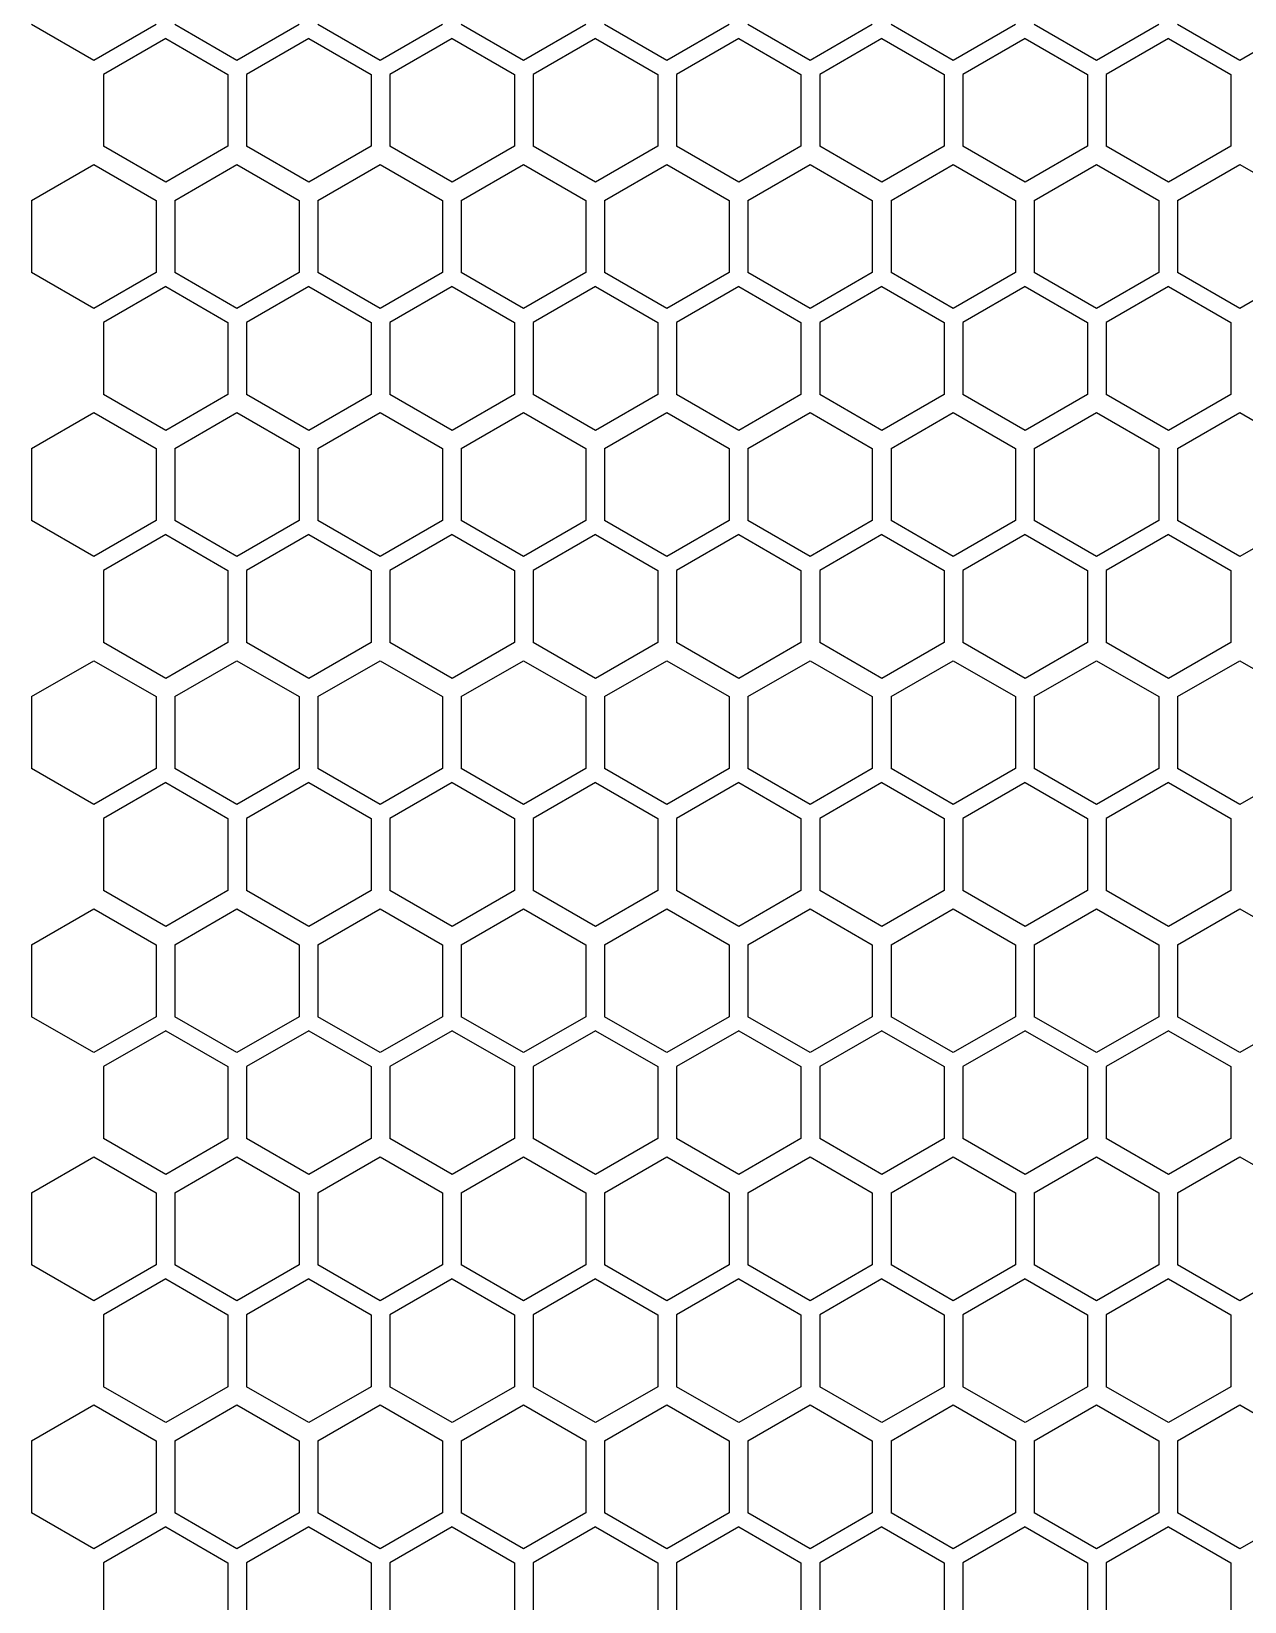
# Model space of a CAD drawing. Extents: x 61367 to 140945, y -1257 to 25588.
# Drawn here: x 70811.5 to 70889.4, y 15786.7 to 15887.5 of the extents above; entities that cross this region are included whole.
import ezdxf

# ---------------------------------------------------------------- set-up
doc = ezdxf.new("R2010")
doc.units = 0
doc.header["$MEASUREMENT"] = 0
doc.layers.get('0').update_dxf_attribs({"linetype": 'CONTINUOUS'})
doc.layers.add('4215-0412-2_0', color=7, linetype='CONTINUOUS')

# ---------------------------------------------------------------- blocks, each defined once
blk = doc.blocks.new('ERGRTHTHRT')
at = {"layer": '4215-0412-2_0', "color": 7, "linetype": 'Continuous'}
for p, q in [((-37703.72, -67807.98), (-37707.72, -67805.67)), ((-37699.72, -67805.67), (-37703.72, -67807.98)), ((-37694.52, -67807.98), (-37698.52, -67805.67)), ((-37690.52, -67805.67), (-37694.52, -67807.98)), ((-37685.32, -67807.98), (-37689.32, -67805.67)), ((-37681.32, -67805.67), (-37685.32, -67807.98)), ((-37676.12, -67807.98), (-37680.12, -67805.67)), ((-37672.12, -67805.67), (-37676.12, -67807.98)), ((-37666.92, -67807.98), (-37670.92, -67805.67)), ((-37662.92, -67805.67), (-37666.92, -67807.98)), ((-37657.72, -67807.98), (-37661.72, -67805.67)), ((-37653.72, -67805.67), (-37657.72, -67807.98)), ((-37648.52, -67807.98), (-37652.52, -67805.67)), ((-37644.52, -67805.67), (-37648.52, -67807.98)), ((-37639.32, -67807.98), (-37643.32, -67805.67)), ((-37635.32, -67805.67), (-37639.32, -67807.98)), ((-37630.12, -67807.98), (-37634.12, -67805.67)), ((-37626.12, -67805.67), (-37630.12, -67807.98)), ((-37699.1, -67806.57), (-37703.1, -67808.88)), ((-37699.1, -67806.57), (-37695.1, -67808.88)), ((-37689.9, -67806.57), (-37693.9, -67808.88)), ((-37689.9, -67806.57), (-37685.9, -67808.88)), ((-37680.7, -67806.57), (-37684.7, -67808.88)), ((-37680.7, -67806.57), (-37676.7, -67808.88)), ((-37671.5, -67806.57), (-37675.5, -67808.88)), ((-37671.5, -67806.57), (-37667.5, -67808.88)), ((-37662.3, -67806.57), (-37666.3, -67808.88)), ((-37662.3, -67806.57), (-37658.3, -67808.88)), ((-37653.1, -67806.57), (-37657.1, -67808.88)), ((-37653.1, -67806.57), (-37649.1, -67808.88)), ((-37643.9, -67806.57), (-37647.9, -67808.88)), ((-37643.9, -67806.57), (-37639.9, -67808.88)), ((-37634.7, -67806.57), (-37638.7, -67808.88)), ((-37634.7, -67806.57), (-37630.7, -67808.88)), ((-37703.1, -67808.88), (-37703.1, -67813.5)), ((-37695.1, -67808.88), (-37695.1, -67813.5)), ((-37693.9, -67808.88), (-37693.9, -67813.5)), ((-37685.9, -67808.88), (-37685.9, -67813.5)), ((-37684.7, -67808.88), (-37684.7, -67813.5)), ((-37676.7, -67808.88), (-37676.7, -67813.5)), ((-37675.5, -67808.88), (-37675.5, -67813.5)), ((-37667.5, -67808.88), (-37667.5, -67813.5)), ((-37666.3, -67808.88), (-37666.3, -67813.5)), ((-37658.3, -67808.88), (-37658.3, -67813.5)), ((-37657.1, -67808.88), (-37657.1, -67813.5)), ((-37649.1, -67808.88), (-37649.1, -67813.5)), ((-37647.9, -67808.88), (-37647.9, -67813.5)), ((-37639.9, -67808.88), (-37639.9, -67813.5)), ((-37638.7, -67808.88), (-37638.7, -67813.5)), ((-37630.7, -67808.88), (-37630.7, -67813.5)), ((-37699.1, -67815.81), (-37703.1, -67813.5)), ((-37695.1, -67813.5), (-37699.1, -67815.81)), ((-37689.9, -67815.81), (-37693.9, -67813.5)), ((-37685.9, -67813.5), (-37689.9, -67815.81)), ((-37680.7, -67815.81), (-37684.7, -67813.5)), ((-37676.7, -67813.5), (-37680.7, -67815.81)), ((-37671.5, -67815.81), (-37675.5, -67813.5)), ((-37667.5, -67813.5), (-37671.5, -67815.81)), ((-37662.3, -67815.81), (-37666.3, -67813.5)), ((-37658.3, -67813.5), (-37662.3, -67815.81)), ((-37653.1, -67815.81), (-37657.1, -67813.5)), ((-37649.1, -67813.5), (-37653.1, -67815.81)), ((-37643.9, -67815.81), (-37647.9, -67813.5)), ((-37639.9, -67813.5), (-37643.9, -67815.81)), ((-37634.7, -67815.81), (-37638.7, -67813.5)), ((-37630.7, -67813.5), (-37634.7, -67815.81)), ((-37707.72, -67816.98), (-37703.72, -67814.67)), ((-37703.72, -67814.67), (-37699.72, -67816.98)), ((-37698.52, -67816.98), (-37694.52, -67814.67)), ((-37694.52, -67814.67), (-37690.52, -67816.98)), ((-37689.32, -67816.98), (-37685.32, -67814.67)), ((-37685.32, -67814.67), (-37681.32, -67816.98)), ((-37680.12, -67816.98), (-37676.12, -67814.67)), ((-37676.12, -67814.67), (-37672.12, -67816.98)), ((-37670.92, -67816.98), (-37666.92, -67814.67)), ((-37666.92, -67814.67), (-37662.92, -67816.98)), ((-37661.72, -67816.98), (-37657.72, -67814.67)), ((-37657.72, -67814.67), (-37653.72, -67816.98)), ((-37652.52, -67816.98), (-37648.52, -67814.67)), ((-37648.52, -67814.67), (-37644.52, -67816.98)), ((-37643.32, -67816.98), (-37639.32, -67814.67)), ((-37639.32, -67814.67), (-37635.32, -67816.98)), ((-37634.12, -67816.98), (-37630.12, -67814.67)), ((-37630.12, -67814.67), (-37626.12, -67816.98)), ((-37707.72, -67816.98), (-37707.72, -67821.6)), ((-37699.72, -67816.98), (-37699.72, -67821.6)), ((-37698.52, -67816.98), (-37698.52, -67821.6)), ((-37690.52, -67816.98), (-37690.52, -67821.6)), ((-37689.32, -67816.98), (-37689.32, -67821.6)), ((-37681.32, -67816.98), (-37681.32, -67821.6)), ((-37680.12, -67816.98), (-37680.12, -67821.6)), ((-37672.12, -67816.98), (-37672.12, -67821.6)), ((-37670.92, -67816.98), (-37670.92, -67821.6)), ((-37662.92, -67816.98), (-37662.92, -67821.6)), ((-37661.72, -67816.98), (-37661.72, -67821.6)), ((-37653.72, -67816.98), (-37653.72, -67821.6)), ((-37652.52, -67816.98), (-37652.52, -67821.6)), ((-37644.52, -67816.98), (-37644.52, -67821.6)), ((-37643.32, -67816.98), (-37643.32, -67821.6)), ((-37635.32, -67816.98), (-37635.32, -67821.6)), ((-37634.12, -67816.98), (-37634.12, -67821.6)), ((-37703.72, -67823.91), (-37707.72, -67821.6)), ((-37699.72, -67821.6), (-37703.72, -67823.91)), ((-37694.52, -67823.91), (-37698.52, -67821.6)), ((-37690.52, -67821.6), (-37694.52, -67823.91)), ((-37685.32, -67823.91), (-37689.32, -67821.6)), ((-37681.32, -67821.6), (-37685.32, -67823.91)), ((-37676.12, -67823.91), (-37680.12, -67821.6)), ((-37672.12, -67821.6), (-37676.12, -67823.91)), ((-37666.92, -67823.91), (-37670.92, -67821.6)), ((-37662.92, -67821.6), (-37666.92, -67823.91)), ((-37657.72, -67823.91), (-37661.72, -67821.6)), ((-37653.72, -67821.6), (-37657.72, -67823.91)), ((-37648.52, -67823.91), (-37652.52, -67821.6)), ((-37644.52, -67821.6), (-37648.52, -67823.91)), ((-37639.32, -67823.91), (-37643.32, -67821.6)), ((-37635.32, -67821.6), (-37639.32, -67823.91)), ((-37630.12, -67823.91), (-37634.12, -67821.6)), ((-37626.12, -67821.6), (-37630.12, -67823.91)), ((-37699.1, -67822.5), (-37703.1, -67824.81)), ((-37699.1, -67822.5), (-37695.1, -67824.81)), ((-37689.9, -67822.5), (-37693.9, -67824.81)), ((-37689.9, -67822.5), (-37685.9, -67824.81)), ((-37680.7, -67822.5), (-37684.7, -67824.81)), ((-37680.7, -67822.5), (-37676.7, -67824.81)), ((-37671.5, -67822.5), (-37675.5, -67824.81)), ((-37671.5, -67822.5), (-37667.5, -67824.81)), ((-37662.3, -67822.5), (-37666.3, -67824.81)), ((-37662.3, -67822.5), (-37658.3, -67824.81)), ((-37653.1, -67822.5), (-37657.1, -67824.81)), ((-37653.1, -67822.5), (-37649.1, -67824.81)), ((-37643.9, -67822.5), (-37647.9, -67824.81)), ((-37643.9, -67822.5), (-37639.9, -67824.81)), ((-37634.7, -67822.5), (-37638.7, -67824.81)), ((-37634.7, -67822.5), (-37630.7, -67824.81)), ((-37703.1, -67824.81), (-37703.1, -67829.43)), ((-37695.1, -67824.81), (-37695.1, -67829.43)), ((-37693.9, -67824.81), (-37693.9, -67829.43)), ((-37685.9, -67824.81), (-37685.9, -67829.43)), ((-37684.7, -67824.81), (-37684.7, -67829.43)), ((-37676.7, -67824.81), (-37676.7, -67829.43)), ((-37675.5, -67824.81), (-37675.5, -67829.43)), ((-37667.5, -67824.81), (-37667.5, -67829.43)), ((-37666.3, -67824.81), (-37666.3, -67829.43)), ((-37658.3, -67824.81), (-37658.3, -67829.43)), ((-37657.1, -67824.81), (-37657.1, -67829.43)), ((-37649.1, -67824.81), (-37649.1, -67829.43)), ((-37647.9, -67824.81), (-37647.9, -67829.43)), ((-37639.9, -67824.81), (-37639.9, -67829.43)), ((-37638.7, -67824.81), (-37638.7, -67829.43)), ((-37630.7, -67824.81), (-37630.7, -67829.43)), ((-37699.1, -67831.74), (-37703.1, -67829.43)), ((-37695.1, -67829.43), (-37699.1, -67831.74)), ((-37689.9, -67831.74), (-37693.9, -67829.43)), ((-37685.9, -67829.43), (-37689.9, -67831.74)), ((-37680.7, -67831.74), (-37684.7, -67829.43)), ((-37676.7, -67829.43), (-37680.7, -67831.74)), ((-37671.5, -67831.74), (-37675.5, -67829.43)), ((-37667.5, -67829.43), (-37671.5, -67831.74)), ((-37662.3, -67831.74), (-37666.3, -67829.43)), ((-37658.3, -67829.43), (-37662.3, -67831.74)), ((-37653.1, -67831.74), (-37657.1, -67829.43)), ((-37649.1, -67829.43), (-37653.1, -67831.74)), ((-37643.9, -67831.74), (-37647.9, -67829.43)), ((-37639.9, -67829.43), (-37643.9, -67831.74)), ((-37634.7, -67831.74), (-37638.7, -67829.43)), ((-37630.7, -67829.43), (-37634.7, -67831.74)), ((-37707.72, -67832.91), (-37703.72, -67830.6)), ((-37703.72, -67830.6), (-37699.72, -67832.91)), ((-37698.52, -67832.91), (-37694.52, -67830.6)), ((-37694.52, -67830.6), (-37690.52, -67832.91)), ((-37689.32, -67832.91), (-37685.32, -67830.6)), ((-37685.32, -67830.6), (-37681.32, -67832.91)), ((-37680.12, -67832.91), (-37676.12, -67830.6)), ((-37676.12, -67830.6), (-37672.12, -67832.91)), ((-37670.92, -67832.91), (-37666.92, -67830.6)), ((-37666.92, -67830.6), (-37662.92, -67832.91)), ((-37661.72, -67832.91), (-37657.72, -67830.6)), ((-37657.72, -67830.6), (-37653.72, -67832.91)), ((-37652.52, -67832.91), (-37648.52, -67830.6)), ((-37648.52, -67830.6), (-37644.52, -67832.91)), ((-37643.32, -67832.91), (-37639.32, -67830.6)), ((-37639.32, -67830.6), (-37635.32, -67832.91)), ((-37634.12, -67832.91), (-37630.12, -67830.6)), ((-37630.12, -67830.6), (-37626.12, -67832.91)), ((-37707.72, -67832.91), (-37707.72, -67837.53)), ((-37699.72, -67832.91), (-37699.72, -67837.53)), ((-37698.52, -67832.91), (-37698.52, -67837.53)), ((-37690.52, -67832.91), (-37690.52, -67837.53)), ((-37689.32, -67832.91), (-37689.32, -67837.53)), ((-37681.32, -67832.91), (-37681.32, -67837.53)), ((-37680.12, -67832.91), (-37680.12, -67837.53)), ((-37672.12, -67832.91), (-37672.12, -67837.53)), ((-37670.92, -67832.91), (-37670.92, -67837.53)), ((-37662.92, -67832.91), (-37662.92, -67837.53)), ((-37661.72, -67832.91), (-37661.72, -67837.53)), ((-37653.72, -67832.91), (-37653.72, -67837.53)), ((-37652.52, -67832.91), (-37652.52, -67837.53)), ((-37644.52, -67832.91), (-37644.52, -67837.53)), ((-37643.32, -67832.91), (-37643.32, -67837.53)), ((-37635.32, -67832.91), (-37635.32, -67837.53)), ((-37634.12, -67832.91), (-37634.12, -67837.53)), ((-37703.72, -67839.84), (-37707.72, -67837.53)), ((-37699.72, -67837.53), (-37703.72, -67839.84)), ((-37694.52, -67839.84), (-37698.52, -67837.53)), ((-37690.52, -67837.53), (-37694.52, -67839.84)), ((-37685.32, -67839.84), (-37689.32, -67837.53)), ((-37681.32, -67837.53), (-37685.32, -67839.84)), ((-37676.12, -67839.84), (-37680.12, -67837.53)), ((-37672.12, -67837.53), (-37676.12, -67839.84)), ((-37666.92, -67839.84), (-37670.92, -67837.53)), ((-37662.92, -67837.53), (-37666.92, -67839.84)), ((-37657.72, -67839.84), (-37661.72, -67837.53)), ((-37653.72, -67837.53), (-37657.72, -67839.84)), ((-37648.52, -67839.84), (-37652.52, -67837.53)), ((-37644.52, -67837.53), (-37648.52, -67839.84)), ((-37639.32, -67839.84), (-37643.32, -67837.53)), ((-37635.32, -67837.53), (-37639.32, -67839.84)), ((-37630.12, -67839.84), (-37634.12, -67837.53)), ((-37626.12, -67837.53), (-37630.12, -67839.84)), ((-37699.1, -67838.43), (-37703.1, -67840.74)), ((-37699.1, -67838.43), (-37695.1, -67840.74)), ((-37689.9, -67838.43), (-37693.9, -67840.74)), ((-37689.9, -67838.43), (-37685.9, -67840.74)), ((-37680.7, -67838.43), (-37684.7, -67840.74)), ((-37680.7, -67838.43), (-37676.7, -67840.74)), ((-37671.5, -67838.43), (-37675.5, -67840.74)), ((-37671.5, -67838.43), (-37667.5, -67840.74)), ((-37662.3, -67838.43), (-37666.3, -67840.74)), ((-37662.3, -67838.43), (-37658.3, -67840.74)), ((-37653.1, -67838.43), (-37657.1, -67840.74)), ((-37653.1, -67838.43), (-37649.1, -67840.74)), ((-37643.9, -67838.43), (-37647.9, -67840.74)), ((-37643.9, -67838.43), (-37639.9, -67840.74)), ((-37634.7, -67838.43), (-37638.7, -67840.74)), ((-37634.7, -67838.43), (-37630.7, -67840.74)), ((-37703.1, -67840.74), (-37703.1, -67845.36)), ((-37695.1, -67840.74), (-37695.1, -67845.36)), ((-37693.9, -67840.74), (-37693.9, -67845.36)), ((-37685.9, -67840.74), (-37685.9, -67845.36)), ((-37684.7, -67840.74), (-37684.7, -67845.36)), ((-37676.7, -67840.74), (-37676.7, -67845.36)), ((-37675.5, -67840.74), (-37675.5, -67845.36)), ((-37667.5, -67840.74), (-37667.5, -67845.36)), ((-37666.3, -67840.74), (-37666.3, -67845.36)), ((-37658.3, -67840.74), (-37658.3, -67845.36)), ((-37657.1, -67840.74), (-37657.1, -67845.36)), ((-37649.1, -67840.74), (-37649.1, -67845.36)), ((-37647.9, -67840.74), (-37647.9, -67845.36)), ((-37639.9, -67840.74), (-37639.9, -67845.36)), ((-37638.7, -67840.74), (-37638.7, -67845.36)), ((-37630.7, -67840.74), (-37630.7, -67845.36)), ((-37699.1, -67847.67), (-37703.1, -67845.36)), ((-37695.1, -67845.36), (-37699.1, -67847.67)), ((-37689.9, -67847.67), (-37693.9, -67845.36)), ((-37685.9, -67845.36), (-37689.9, -67847.67)), ((-37680.7, -67847.67), (-37684.7, -67845.36)), ((-37676.7, -67845.36), (-37680.7, -67847.67)), ((-37671.5, -67847.67), (-37675.5, -67845.36)), ((-37667.5, -67845.36), (-37671.5, -67847.67)), ((-37662.3, -67847.67), (-37666.3, -67845.36)), ((-37658.3, -67845.36), (-37662.3, -67847.67)), ((-37653.1, -67847.67), (-37657.1, -67845.36)), ((-37649.1, -67845.36), (-37653.1, -67847.67)), ((-37643.9, -67847.67), (-37647.9, -67845.36)), ((-37639.9, -67845.36), (-37643.9, -67847.67)), ((-37634.7, -67847.67), (-37638.7, -67845.36)), ((-37630.7, -67845.36), (-37634.7, -67847.67)), ((-37707.72, -67848.84), (-37703.72, -67846.53)), ((-37703.72, -67846.53), (-37699.72, -67848.84)), ((-37698.52, -67848.84), (-37694.52, -67846.53)), ((-37694.52, -67846.53), (-37690.52, -67848.84)), ((-37689.32, -67848.84), (-37685.32, -67846.53)), ((-37685.32, -67846.53), (-37681.32, -67848.84)), ((-37680.12, -67848.84), (-37676.12, -67846.53)), ((-37676.12, -67846.53), (-37672.12, -67848.84)), ((-37670.92, -67848.84), (-37666.92, -67846.53)), ((-37666.92, -67846.53), (-37662.92, -67848.84)), ((-37661.72, -67848.84), (-37657.72, -67846.53)), ((-37657.72, -67846.53), (-37653.72, -67848.84)), ((-37652.52, -67848.84), (-37648.52, -67846.53)), ((-37648.52, -67846.53), (-37644.52, -67848.84)), ((-37643.32, -67848.84), (-37639.32, -67846.53)), ((-37639.32, -67846.53), (-37635.32, -67848.84)), ((-37634.12, -67848.84), (-37630.12, -67846.53)), ((-37630.12, -67846.53), (-37626.12, -67848.84)), ((-37707.72, -67848.84), (-37707.72, -67853.46)), ((-37699.72, -67848.84), (-37699.72, -67853.46)), ((-37698.52, -67848.84), (-37698.52, -67853.46)), ((-37690.52, -67848.84), (-37690.52, -67853.46)), ((-37689.32, -67848.84), (-37689.32, -67853.46)), ((-37681.32, -67848.84), (-37681.32, -67853.46)), ((-37680.12, -67848.84), (-37680.12, -67853.46)), ((-37672.12, -67848.84), (-37672.12, -67853.46)), ((-37670.92, -67848.84), (-37670.92, -67853.46)), ((-37662.92, -67848.84), (-37662.92, -67853.46)), ((-37661.72, -67848.84), (-37661.72, -67853.46)), ((-37653.72, -67848.84), (-37653.72, -67853.46)), ((-37652.52, -67848.84), (-37652.52, -67853.46)), ((-37644.52, -67848.84), (-37644.52, -67853.46)), ((-37643.32, -67848.84), (-37643.32, -67853.46)), ((-37635.32, -67848.84), (-37635.32, -67853.46)), ((-37634.12, -67848.84), (-37634.12, -67853.46)), ((-37703.72, -67855.77), (-37707.72, -67853.46)), ((-37699.72, -67853.46), (-37703.72, -67855.77)), ((-37694.52, -67855.77), (-37698.52, -67853.46)), ((-37690.52, -67853.46), (-37694.52, -67855.77)), ((-37685.32, -67855.77), (-37689.32, -67853.46)), ((-37681.32, -67853.46), (-37685.32, -67855.77)), ((-37676.12, -67855.77), (-37680.12, -67853.46)), ((-37672.12, -67853.46), (-37676.12, -67855.77)), ((-37666.92, -67855.77), (-37670.92, -67853.46)), ((-37662.92, -67853.46), (-37666.92, -67855.77)), ((-37657.72, -67855.77), (-37661.72, -67853.46)), ((-37653.72, -67853.46), (-37657.72, -67855.77)), ((-37648.52, -67855.77), (-37652.52, -67853.46)), ((-37644.52, -67853.46), (-37648.52, -67855.77)), ((-37639.32, -67855.77), (-37643.32, -67853.46)), ((-37635.32, -67853.46), (-37639.32, -67855.77)), ((-37630.12, -67855.77), (-37634.12, -67853.46)), ((-37626.12, -67853.46), (-37630.12, -67855.77)), ((-37699.1, -67854.36), (-37703.1, -67856.67)), ((-37699.1, -67854.36), (-37695.1, -67856.67)), ((-37689.9, -67854.36), (-37693.9, -67856.67)), ((-37689.9, -67854.36), (-37685.9, -67856.67)), ((-37680.7, -67854.36), (-37684.7, -67856.67)), ((-37680.7, -67854.36), (-37676.7, -67856.67)), ((-37671.5, -67854.36), (-37675.5, -67856.67)), ((-37671.5, -67854.36), (-37667.5, -67856.67)), ((-37662.3, -67854.36), (-37666.3, -67856.67)), ((-37662.3, -67854.36), (-37658.3, -67856.67)), ((-37653.1, -67854.36), (-37657.1, -67856.67)), ((-37653.1, -67854.36), (-37649.1, -67856.67)), ((-37643.9, -67854.36), (-37647.9, -67856.67)), ((-37643.9, -67854.36), (-37639.9, -67856.67)), ((-37634.7, -67854.36), (-37638.7, -67856.67)), ((-37634.7, -67854.36), (-37630.7, -67856.67)), ((-37703.1, -67856.67), (-37703.1, -67861.29)), ((-37695.1, -67856.67), (-37695.1, -67861.29)), ((-37693.9, -67856.67), (-37693.9, -67861.29)), ((-37685.9, -67856.67), (-37685.9, -67861.29)), ((-37684.7, -67856.67), (-37684.7, -67861.29)), ((-37676.7, -67856.67), (-37676.7, -67861.29)), ((-37675.5, -67856.67), (-37675.5, -67861.29)), ((-37667.5, -67856.67), (-37667.5, -67861.29)), ((-37666.3, -67856.67), (-37666.3, -67861.29)), ((-37658.3, -67856.67), (-37658.3, -67861.29)), ((-37657.1, -67856.67), (-37657.1, -67861.29)), ((-37649.1, -67856.67), (-37649.1, -67861.29)), ((-37647.9, -67856.67), (-37647.9, -67861.29)), ((-37639.9, -67856.67), (-37639.9, -67861.29)), ((-37638.7, -67856.67), (-37638.7, -67861.29)), ((-37630.7, -67856.67), (-37630.7, -67861.29)), ((-37699.1, -67863.6), (-37703.1, -67861.29)), ((-37695.1, -67861.29), (-37699.1, -67863.6)), ((-37689.9, -67863.6), (-37693.9, -67861.29)), ((-37685.9, -67861.29), (-37689.9, -67863.6)), ((-37680.7, -67863.6), (-37684.7, -67861.29)), ((-37676.7, -67861.29), (-37680.7, -67863.6)), ((-37671.5, -67863.6), (-37675.5, -67861.29)), ((-37667.5, -67861.29), (-37671.5, -67863.6)), ((-37662.3, -67863.6), (-37666.3, -67861.29)), ((-37658.3, -67861.29), (-37662.3, -67863.6)), ((-37653.1, -67863.6), (-37657.1, -67861.29)), ((-37649.1, -67861.29), (-37653.1, -67863.6)), ((-37643.9, -67863.6), (-37647.9, -67861.29)), ((-37639.9, -67861.29), (-37643.9, -67863.6)), ((-37634.7, -67863.6), (-37638.7, -67861.29)), ((-37630.7, -67861.29), (-37634.7, -67863.6)), ((-37707.72, -67864.77), (-37703.72, -67862.46)), ((-37703.72, -67862.46), (-37699.72, -67864.77)), ((-37698.52, -67864.77), (-37694.52, -67862.46)), ((-37694.52, -67862.46), (-37690.52, -67864.77)), ((-37689.32, -67864.77), (-37685.32, -67862.46)), ((-37685.32, -67862.46), (-37681.32, -67864.77)), ((-37680.12, -67864.77), (-37676.12, -67862.46)), ((-37676.12, -67862.46), (-37672.12, -67864.77)), ((-37670.92, -67864.77), (-37666.92, -67862.46)), ((-37666.92, -67862.46), (-37662.92, -67864.77)), ((-37661.72, -67864.77), (-37657.72, -67862.46)), ((-37657.72, -67862.46), (-37653.72, -67864.77)), ((-37652.52, -67864.77), (-37648.52, -67862.46)), ((-37648.52, -67862.46), (-37644.52, -67864.77)), ((-37643.32, -67864.77), (-37639.32, -67862.46)), ((-37639.32, -67862.46), (-37635.32, -67864.77)), ((-37634.12, -67864.77), (-37630.12, -67862.46)), ((-37630.12, -67862.46), (-37626.12, -67864.77)), ((-37707.72, -67864.77), (-37707.72, -67869.39)), ((-37699.72, -67864.77), (-37699.72, -67869.39)), ((-37698.52, -67864.77), (-37698.52, -67869.39)), ((-37690.52, -67864.77), (-37690.52, -67869.39)), ((-37689.32, -67864.77), (-37689.32, -67869.39)), ((-37681.32, -67864.77), (-37681.32, -67869.39)), ((-37680.12, -67864.77), (-37680.12, -67869.39)), ((-37672.12, -67864.77), (-37672.12, -67869.39)), ((-37670.92, -67864.77), (-37670.92, -67869.39)), ((-37662.92, -67864.77), (-37662.92, -67869.39)), ((-37661.72, -67864.77), (-37661.72, -67869.39)), ((-37653.72, -67864.77), (-37653.72, -67869.39)), ((-37652.52, -67864.77), (-37652.52, -67869.39)), ((-37644.52, -67864.77), (-37644.52, -67869.39)), ((-37643.32, -67864.77), (-37643.32, -67869.39)), ((-37635.32, -67864.77), (-37635.32, -67869.39)), ((-37634.12, -67864.77), (-37634.12, -67869.39)), ((-37703.72, -67871.7), (-37707.72, -67869.39)), ((-37699.72, -67869.39), (-37703.72, -67871.7)), ((-37694.52, -67871.7), (-37698.52, -67869.39)), ((-37690.52, -67869.39), (-37694.52, -67871.7)), ((-37685.32, -67871.7), (-37689.32, -67869.39)), ((-37681.32, -67869.39), (-37685.32, -67871.7)), ((-37676.12, -67871.7), (-37680.12, -67869.39)), ((-37672.12, -67869.39), (-37676.12, -67871.7)), ((-37666.92, -67871.7), (-37670.92, -67869.39)), ((-37662.92, -67869.39), (-37666.92, -67871.7)), ((-37657.72, -67871.7), (-37661.72, -67869.39)), ((-37653.72, -67869.39), (-37657.72, -67871.7)), ((-37648.52, -67871.7), (-37652.52, -67869.39)), ((-37644.52, -67869.39), (-37648.52, -67871.7)), ((-37639.32, -67871.7), (-37643.32, -67869.39)), ((-37635.32, -67869.39), (-37639.32, -67871.7)), ((-37630.12, -67871.7), (-37634.12, -67869.39)), ((-37626.12, -67869.39), (-37630.12, -67871.7)), ((-37699.1, -67870.29), (-37703.1, -67872.6)), ((-37699.1, -67870.29), (-37695.1, -67872.6)), ((-37689.9, -67870.29), (-37693.9, -67872.6)), ((-37689.9, -67870.29), (-37685.9, -67872.6)), ((-37680.7, -67870.29), (-37684.7, -67872.6)), ((-37680.7, -67870.29), (-37676.7, -67872.6)), ((-37671.5, -67870.29), (-37675.5, -67872.6)), ((-37671.5, -67870.29), (-37667.5, -67872.6)), ((-37662.3, -67870.29), (-37666.3, -67872.6)), ((-37662.3, -67870.29), (-37658.3, -67872.6)), ((-37653.1, -67870.29), (-37657.1, -67872.6)), ((-37653.1, -67870.29), (-37649.1, -67872.6)), ((-37643.9, -67870.29), (-37647.9, -67872.6)), ((-37643.9, -67870.29), (-37639.9, -67872.6)), ((-37634.7, -67870.29), (-37638.7, -67872.6)), ((-37634.7, -67870.29), (-37630.7, -67872.6)), ((-37703.1, -67872.6), (-37703.1, -67877.22)), ((-37695.1, -67872.6), (-37695.1, -67877.22)), ((-37693.9, -67872.6), (-37693.9, -67877.22)), ((-37685.9, -67872.6), (-37685.9, -67877.22)), ((-37684.7, -67872.6), (-37684.7, -67877.22)), ((-37676.7, -67872.6), (-37676.7, -67877.22)), ((-37675.5, -67872.6), (-37675.5, -67877.22)), ((-37667.5, -67872.6), (-37667.5, -67877.22)), ((-37666.3, -67872.6), (-37666.3, -67877.22)), ((-37658.3, -67872.6), (-37658.3, -67877.22)), ((-37657.1, -67872.6), (-37657.1, -67877.22)), ((-37649.1, -67872.6), (-37649.1, -67877.22)), ((-37647.9, -67872.6), (-37647.9, -67877.22)), ((-37639.9, -67872.6), (-37639.9, -67877.22)), ((-37638.7, -67872.6), (-37638.7, -67877.22)), ((-37630.7, -67872.6), (-37630.7, -67877.22)), ((-37699.1, -67879.53), (-37703.1, -67877.22)), ((-37695.1, -67877.22), (-37699.1, -67879.53)), ((-37689.9, -67879.53), (-37693.9, -67877.22)), ((-37685.9, -67877.22), (-37689.9, -67879.53)), ((-37680.7, -67879.53), (-37684.7, -67877.22)), ((-37676.7, -67877.22), (-37680.7, -67879.53)), ((-37671.5, -67879.53), (-37675.5, -67877.22)), ((-37667.5, -67877.22), (-37671.5, -67879.53)), ((-37662.3, -67879.53), (-37666.3, -67877.22)), ((-37658.3, -67877.22), (-37662.3, -67879.53)), ((-37653.1, -67879.53), (-37657.1, -67877.22)), ((-37649.1, -67877.22), (-37653.1, -67879.53)), ((-37643.9, -67879.53), (-37647.9, -67877.22)), ((-37639.9, -67877.22), (-37643.9, -67879.53)), ((-37634.7, -67879.53), (-37638.7, -67877.22)), ((-37630.7, -67877.22), (-37634.7, -67879.53)), ((-37707.72, -67880.7), (-37703.72, -67878.39)), ((-37703.72, -67878.39), (-37699.72, -67880.7)), ((-37698.52, -67880.7), (-37694.52, -67878.39)), ((-37694.52, -67878.39), (-37690.52, -67880.7)), ((-37689.32, -67880.7), (-37685.32, -67878.39)), ((-37685.32, -67878.39), (-37681.32, -67880.7)), ((-37680.12, -67880.7), (-37676.12, -67878.39)), ((-37676.12, -67878.39), (-37672.12, -67880.7)), ((-37670.92, -67880.7), (-37666.92, -67878.39)), ((-37666.92, -67878.39), (-37662.92, -67880.7)), ((-37661.72, -67880.7), (-37657.72, -67878.39)), ((-37657.72, -67878.39), (-37653.72, -67880.7)), ((-37652.52, -67880.7), (-37648.52, -67878.39)), ((-37648.52, -67878.39), (-37644.52, -67880.7)), ((-37643.32, -67880.7), (-37639.32, -67878.39)), ((-37639.32, -67878.39), (-37635.32, -67880.7)), ((-37634.12, -67880.7), (-37630.12, -67878.39)), ((-37630.12, -67878.39), (-37626.12, -67880.7)), ((-37707.72, -67880.7), (-37707.72, -67885.32)), ((-37699.72, -67880.7), (-37699.72, -67885.32)), ((-37698.52, -67880.7), (-37698.52, -67885.32)), ((-37690.52, -67880.7), (-37690.52, -67885.32)), ((-37689.32, -67880.7), (-37689.32, -67885.32)), ((-37681.32, -67880.7), (-37681.32, -67885.32)), ((-37680.12, -67880.7), (-37680.12, -67885.32)), ((-37672.12, -67880.7), (-37672.12, -67885.32)), ((-37670.92, -67880.7), (-37670.92, -67885.32)), ((-37662.92, -67880.7), (-37662.92, -67885.32)), ((-37661.72, -67880.7), (-37661.72, -67885.32)), ((-37653.72, -67880.7), (-37653.72, -67885.32)), ((-37652.52, -67880.7), (-37652.52, -67885.32)), ((-37644.52, -67880.7), (-37644.52, -67885.32)), ((-37643.32, -67880.7), (-37643.32, -67885.32)), ((-37635.32, -67880.7), (-37635.32, -67885.32)), ((-37634.12, -67880.7), (-37634.12, -67885.32)), ((-37703.72, -67887.63), (-37707.72, -67885.32)), ((-37699.72, -67885.32), (-37703.72, -67887.63)), ((-37694.52, -67887.63), (-37698.52, -67885.32)), ((-37690.52, -67885.32), (-37694.52, -67887.63)), ((-37685.32, -67887.63), (-37689.32, -67885.32)), ((-37681.32, -67885.32), (-37685.32, -67887.63)), ((-37676.12, -67887.63), (-37680.12, -67885.32)), ((-37672.12, -67885.32), (-37676.12, -67887.63)), ((-37666.92, -67887.63), (-37670.92, -67885.32)), ((-37662.92, -67885.32), (-37666.92, -67887.63)), ((-37657.72, -67887.63), (-37661.72, -67885.32)), ((-37653.72, -67885.32), (-37657.72, -67887.63)), ((-37648.52, -67887.63), (-37652.52, -67885.32)), ((-37644.52, -67885.32), (-37648.52, -67887.63)), ((-37639.32, -67887.63), (-37643.32, -67885.32)), ((-37635.32, -67885.32), (-37639.32, -67887.63)), ((-37630.12, -67887.63), (-37634.12, -67885.32)), ((-37626.12, -67885.32), (-37630.12, -67887.63)), ((-37699.1, -67886.22), (-37703.1, -67888.53)), ((-37699.1, -67886.22), (-37695.1, -67888.53)), ((-37689.9, -67886.22), (-37693.9, -67888.53)), ((-37689.9, -67886.22), (-37685.9, -67888.53)), ((-37680.7, -67886.22), (-37684.7, -67888.53)), ((-37680.7, -67886.22), (-37676.7, -67888.53)), ((-37671.5, -67886.22), (-37675.5, -67888.53)), ((-37671.5, -67886.22), (-37667.5, -67888.53)), ((-37662.3, -67886.22), (-37666.3, -67888.53)), ((-37662.3, -67886.22), (-37658.3, -67888.53)), ((-37653.1, -67886.22), (-37657.1, -67888.53)), ((-37653.1, -67886.22), (-37649.1, -67888.53)), ((-37643.9, -67886.22), (-37647.9, -67888.53)), ((-37643.9, -67886.22), (-37639.9, -67888.53)), ((-37634.7, -67886.22), (-37638.7, -67888.53)), ((-37634.7, -67886.22), (-37630.7, -67888.53)), ((-37703.1, -67888.53), (-37703.1, -67893.15)), ((-37695.1, -67888.53), (-37695.1, -67893.15)), ((-37693.9, -67888.53), (-37693.9, -67893.15)), ((-37685.9, -67888.53), (-37685.9, -67893.15)), ((-37684.7, -67888.53), (-37684.7, -67893.15)), ((-37676.7, -67888.53), (-37676.7, -67893.15)), ((-37675.5, -67888.53), (-37675.5, -67893.15)), ((-37667.5, -67888.53), (-37667.5, -67893.15)), ((-37666.3, -67888.53), (-37666.3, -67893.15)), ((-37658.3, -67888.53), (-37658.3, -67893.15)), ((-37657.1, -67888.53), (-37657.1, -67893.15)), ((-37649.1, -67888.53), (-37649.1, -67893.15)), ((-37647.9, -67888.53), (-37647.9, -67893.15)), ((-37639.9, -67888.53), (-37639.9, -67893.15)), ((-37638.7, -67888.53), (-37638.7, -67893.15)), ((-37630.7, -67888.53), (-37630.7, -67893.15)), ((-37699.1, -67895.46), (-37703.1, -67893.15)), ((-37695.1, -67893.15), (-37699.1, -67895.46)), ((-37689.9, -67895.46), (-37693.9, -67893.15)), ((-37685.9, -67893.15), (-37689.9, -67895.46)), ((-37680.7, -67895.46), (-37684.7, -67893.15)), ((-37676.7, -67893.15), (-37680.7, -67895.46)), ((-37671.5, -67895.46), (-37675.5, -67893.15)), ((-37667.5, -67893.15), (-37671.5, -67895.46)), ((-37662.3, -67895.46), (-37666.3, -67893.15)), ((-37658.3, -67893.15), (-37662.3, -67895.46)), ((-37653.1, -67895.46), (-37657.1, -67893.15)), ((-37649.1, -67893.15), (-37653.1, -67895.46)), ((-37643.9, -67895.46), (-37647.9, -67893.15)), ((-37639.9, -67893.15), (-37643.9, -67895.46)), ((-37634.7, -67895.46), (-37638.7, -67893.15)), ((-37630.7, -67893.15), (-37634.7, -67895.46)), ((-37707.72, -67896.63), (-37703.72, -67894.32)), ((-37703.72, -67894.32), (-37699.72, -67896.63)), ((-37698.52, -67896.63), (-37694.52, -67894.32)), ((-37694.52, -67894.32), (-37690.52, -67896.63)), ((-37689.32, -67896.63), (-37685.32, -67894.32)), ((-37685.32, -67894.32), (-37681.32, -67896.63)), ((-37680.12, -67896.63), (-37676.12, -67894.32)), ((-37676.12, -67894.32), (-37672.12, -67896.63)), ((-37670.92, -67896.63), (-37666.92, -67894.32)), ((-37666.92, -67894.32), (-37662.92, -67896.63)), ((-37661.72, -67896.63), (-37657.72, -67894.32)), ((-37657.72, -67894.32), (-37653.72, -67896.63)), ((-37652.52, -67896.63), (-37648.52, -67894.32)), ((-37648.52, -67894.32), (-37644.52, -67896.63)), ((-37643.32, -67896.63), (-37639.32, -67894.32)), ((-37639.32, -67894.32), (-37635.32, -67896.63)), ((-37634.12, -67896.63), (-37630.12, -67894.32)), ((-37630.12, -67894.32), (-37626.12, -67896.63)), ((-37707.72, -67896.63), (-37707.72, -67901.25)), ((-37699.72, -67896.63), (-37699.72, -67901.25)), ((-37698.52, -67896.63), (-37698.52, -67901.25)), ((-37690.52, -67896.63), (-37690.52, -67901.25)), ((-37689.32, -67896.63), (-37689.32, -67901.25)), ((-37681.32, -67896.63), (-37681.32, -67901.25)), ((-37680.12, -67896.63), (-37680.12, -67901.25)), ((-37672.12, -67896.63), (-37672.12, -67901.25)), ((-37670.92, -67896.63), (-37670.92, -67901.25)), ((-37662.92, -67896.63), (-37662.92, -67901.25)), ((-37661.72, -67896.63), (-37661.72, -67901.25)), ((-37653.72, -67896.63), (-37653.72, -67901.25)), ((-37652.52, -67896.63), (-37652.52, -67901.25)), ((-37644.52, -67896.63), (-37644.52, -67901.25)), ((-37643.32, -67896.63), (-37643.32, -67901.25)), ((-37635.32, -67896.63), (-37635.32, -67901.25)), ((-37634.12, -67896.63), (-37634.12, -67901.25)), ((-37703.72, -67903.56), (-37707.72, -67901.25)), ((-37699.72, -67901.25), (-37703.72, -67903.56)), ((-37694.52, -67903.56), (-37698.52, -67901.25)), ((-37690.52, -67901.25), (-37694.52, -67903.56)), ((-37685.32, -67903.56), (-37689.32, -67901.25)), ((-37681.32, -67901.25), (-37685.32, -67903.56)), ((-37676.12, -67903.56), (-37680.12, -67901.25)), ((-37672.12, -67901.25), (-37676.12, -67903.56)), ((-37666.92, -67903.56), (-37670.92, -67901.25)), ((-37662.92, -67901.25), (-37666.92, -67903.56)), ((-37657.72, -67903.56), (-37661.72, -67901.25)), ((-37653.72, -67901.25), (-37657.72, -67903.56)), ((-37648.52, -67903.56), (-37652.52, -67901.25)), ((-37644.52, -67901.25), (-37648.52, -67903.56)), ((-37639.32, -67903.56), (-37643.32, -67901.25)), ((-37635.32, -67901.25), (-37639.32, -67903.56)), ((-37630.12, -67903.56), (-37634.12, -67901.25)), ((-37626.12, -67901.25), (-37630.12, -67903.56)), ((-37699.1, -67902.15), (-37703.1, -67904.46)), ((-37699.1, -67902.15), (-37695.1, -67904.46)), ((-37689.9, -67902.15), (-37693.9, -67904.46)), ((-37689.9, -67902.15), (-37685.9, -67904.46)), ((-37680.7, -67902.15), (-37684.7, -67904.46)), ((-37680.7, -67902.15), (-37676.7, -67904.46)), ((-37671.5, -67902.15), (-37675.5, -67904.46)), ((-37671.5, -67902.15), (-37667.5, -67904.46)), ((-37662.3, -67902.15), (-37666.3, -67904.46)), ((-37662.3, -67902.15), (-37658.3, -67904.46)), ((-37653.1, -67902.15), (-37657.1, -67904.46)), ((-37653.1, -67902.15), (-37649.1, -67904.46)), ((-37643.9, -67902.15), (-37647.9, -67904.46)), ((-37643.9, -67902.15), (-37639.9, -67904.46)), ((-37634.7, -67902.15), (-37638.7, -67904.46)), ((-37634.7, -67902.15), (-37630.7, -67904.46)), ((-37703.1, -67904.46), (-37703.1, -67909.08)), ((-37695.1, -67904.46), (-37695.1, -67909.08)), ((-37693.9, -67904.46), (-37693.9, -67909.08)), ((-37685.9, -67904.46), (-37685.9, -67909.08)), ((-37684.7, -67904.46), (-37684.7, -67909.08)), ((-37676.7, -67904.46), (-37676.7, -67909.08)), ((-37675.5, -67904.46), (-37675.5, -67909.08)), ((-37667.5, -67904.46), (-37667.5, -67909.08)), ((-37666.3, -67904.46), (-37666.3, -67909.08)), ((-37658.3, -67904.46), (-37658.3, -67909.08)), ((-37657.1, -67904.46), (-37657.1, -67909.08)), ((-37649.1, -67904.46), (-37649.1, -67909.08)), ((-37647.9, -67904.46), (-37647.9, -67909.08)), ((-37639.9, -67904.46), (-37639.9, -67909.08)), ((-37638.7, -67904.46), (-37638.7, -67909.08)), ((-37630.7, -67904.46), (-37630.7, -67909.08))]:
    blk.add_line(p, q, dxfattribs=at)

msp = doc.modelspace()

# ---------------------------------------------------------------- block references
at = {"lineweight": -3}
msp.add_blockref('ERGRTHTHRT', (108519.232, 83693.606), dxfattribs=at)

doc.saveas('drawing.dxf')
